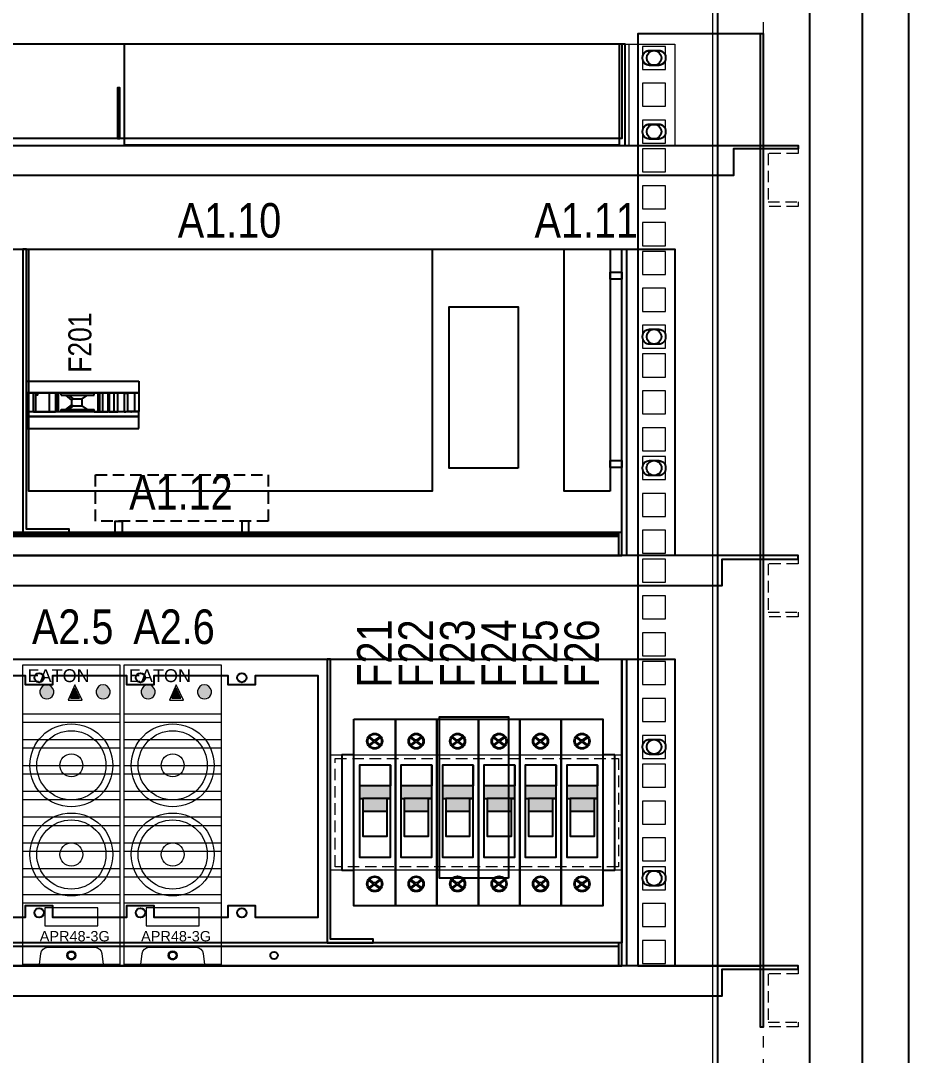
# Model space of a CAD drawing. Header units: millimetres. Extents: x 9130 to 9550, y -18883 to -17651.
# Drawn here: x 9246.01 to 9285.46, y -18765.25 to -18720.35 of the extents above; entities that cross this region are included whole.
import ezdxf

# ---------------------------------------------------------------- set-up
doc = ezdxf.new("R2010")
doc.units = ezdxf.units.MM
for name, pattern in [('AUSGEZOGEN', [0]), ('DASHED', [0.75, 0.5, -0.25]), ('EPL_DASH', [1, 0.5, -0.5])]:
    doc.linetypes.add(name, pattern=pattern)
for name, color, linetype in [('00 uvodnice', 82, 'Continuous'), ('01-KOSTUR ORMARA', 7, 'Continuous'), ('02-MODULI', 7, 'Continuous'), ('4', 7, 'Continuous'), ('DIMENS', 4, 'Continuous'), ('ELEKTRO', 5, 'Continuous'), ('LINIJE D', 160, 'Continuous'), ('OO cn60', 1, 'Continuous')]:
    doc.layers.add(name, color=color, linetype=linetype)
doc.layers.add('06-BATERIJA', color=1, linetype='Continuous', lineweight=0)
doc.layers.add('30 crvena', color=1, linetype='Continuous', lineweight=0)
doc.styles.add('ARIAL NARROW', font='ARIALN.TTF')
doc.styles.add('ATRIBUT', font='arial.ttf', dxfattribs={"height": 2.8})

# ---------------------------------------------------------------- blocks, each defined once
blk = doc.blocks.new('m-apr 48v 3g')
at = {"layer": '06-BATERIJA', "linetype": 'Continuous', "lineweight": 15}
blk.add_hatch(color=0, dxfattribs=at).paths.add_polyline_path([(2.063, 11.555), (2.453, 11.555), (2.25, 11.982)])
at = {"layer": 'LINIJE D', "linetype": 'Continuous', "lineweight": 15}
for points in [[(1.303, 11.873, 0.846263), (0.763, 11.873, 1.181666)], [(3.748, 11.873, 0.846263), (3.208, 11.873, 1.181666)]]:
    blk.add_hatch(color=0, dxfattribs=at).paths.add_polyline_path(points)
at = {"layer": '02-MODULI', "color": 0, "linetype": 'Continuous', "lineweight": 15}
for centre, radius in [((2.1, 8.639), 1.8), ((2.1, 8.639), 1.5), ((2.1, 8.639), 0.5), ((2.1, 4.77), 1.8), ((2.1, 4.77), 1.5), ((2.1, 4.77), 0.5)]:
    blk.add_circle(centre, radius, dxfattribs=at)
at = {"layer": '02-MODULI', "linetype": 'Continuous', "lineweight": 15}
blk.add_circle((2.1, 0.391), 0.2, dxfattribs=at)
at = {"layer": '06-BATERIJA', "color": 0, "linetype": 'Continuous', "lineweight": 15}
for points in [[(0, 0), (0, 13), (4.2, 13), (4.2, 0), (0, 0)], [(1.958, 11.464), (2.567, 11.464), (2.25, 12.132), (1.958, 11.464)], [(2.063, 11.555), (2.453, 11.555), (2.25, 11.982), (2.063, 11.555)], [(0, 10.879), (4.2, 10.879)], [(0, 10.514), (4.2, 10.514)], [(0, 9.759), (4.2, 9.759)], [(0, 9.394), (4.2, 9.394)], [(0, 8.639), (4.2, 8.639)], [(0, 8.274), (4.2, 8.274)], [(0, 7.519), (4.2, 7.519)], [(0, 7.154), (4.2, 7.154)], [(0, 6.399), (4.2, 6.399)], [(0, 6.034), (4.2, 6.034)], [(0, 5.279), (4.2, 5.279)], [(0, 4.914), (4.2, 4.914)], [(0, 4.159), (4.2, 4.159)], [(0, 3.794), (4.2, 3.794)], [(0, 3.039), (4.2, 3.039)], [(0, 2.674), (4.2, 2.674)], [(0.95, 1.68), (3.25, 1.68), (3.25, 2.462), (0.95, 2.462), (0.95, 1.68)]]:
    blk.add_lwpolyline(points, dxfattribs=at)
blk.add_lwpolyline([(0.715, 0), (0.78, 0.47, -0.391943), (1.079, 0.747), (3.121, 0.747, -0.395308), (3.42, 0.467), (3.475, 0)], format="xyb", dxfattribs=at)
at = {"layer": 'ELEKTRO', "color": 0, "linetype": 'Continuous', "lineweight": 15}
for points in [[(0.733, 11.878, 1.181666), (1.333, 11.878, 0.846263), (0.733, 11.878, 0.08327)], [(3.178, 11.878, 1.181666), (3.778, 11.878, 0.846263), (3.178, 11.878, 0.08327)]]:
    blk.add_lwpolyline(points, format="xyb", dxfattribs=at)
at = {"layer": 'ELEKTRO', "color": 0, "linetype": 'Continuous', "lineweight": 15, "style": 'ATRIBUT'}
for s, height, p in [('EATON', 0.56, (0.199, 12.251)), ('APR48-3G', 0.45, (0.727, 0.999))]:
    blk.add_text(s, height=height, dxfattribs=at).set_placement(p)
blk = doc.blocks.new('Aut. osig. 1p')
h = blk.add_hatch(color=2)
h.dxf.hatch_style = 1
h.paths.add_polyline_path([(1.58, 5.212), (0.239, 5.212), (0.239, 4.658), (1.58, 4.658)])
h.paths.add_polyline_path([(1.437, 4.658), (0.382, 4.658), (0.382, 4.104), (1.437, 4.104)])
at = {"color": 3}
for p, q in [((0.845, 7.158), (0.618, 7.33)), ((0.867, 7.193), (0.643, 7.363)), ((1.151, 7.37), (0.925, 7.198)), ((1.177, 7.337), (0.953, 7.167)), ((0.845, 7.137), (0.618, 6.966)), ((0.867, 7.102), (0.643, 6.932)), ((1.151, 6.925), (0.925, 7.097)), ((1.177, 6.958), (0.953, 7.128)), ((0.845, 0.963), (0.618, 1.134)), ((0.845, 0.942), (0.618, 0.77)), ((0.867, 0.998), (0.643, 1.168)), ((0.867, 0.907), (0.643, 0.737)), ((1.151, 1.175), (0.925, 1.003)), ((1.151, 0.73), (0.925, 0.902)), ((1.177, 1.142), (0.953, 0.972)), ((1.177, 0.763), (0.953, 0.933))]:
    blk.add_line(p, q, dxfattribs=at)
at = {"color": 1}
blk.add_lwpolyline([(0, 8.1), (1.8, 8.1), (1.8, 0), (0, 0)], close=True, dxfattribs=at)
blk.add_lwpolyline([(1.58, 6.099), (0.239, 6.099), (0.239, 2.11), (1.58, 2.11), (1.58, 6.099), (1.58, 5.212), (0.239, 5.212), (0.239, 4.658), (0.382, 4.658), (0.382, 3.019), (1.437, 3.019), (1.437, 4.658), (1.58, 4.658), (0.382, 4.658), (0.382, 4.104), (1.437, 4.104)], dxfattribs=at)
at = {"color": 3}
for centre, radius in [((0.9, 7.148), 0.335), ((0.9, 7.148), 0.301), ((0.9, 7.148), 0.0564), ((0.9, 0.952), 0.335), ((0.9, 0.952), 0.301), ((0.9, 0.952), 0.0564)]:
    blk.add_circle(centre, radius, dxfattribs=at)
blk = doc.blocks.new('UK_5-HESI_N-select__4', base_point=(-59.07, 117.58))
at = {"color": 7, "linetype": 'Continuous'}
for p, q in [((-58.97, 166.43), (-51.02, 166.43)), ((-58.97, 166.43), (-58.97, 164.43)), ((-51.02, 166.43), (-51.02, 164.43)), ((-59.07, 162.88), (-59.07, 163.18)), ((-58.97, 163.18), (-59.07, 163.18)), ((-59.07, 161.68), (-59.07, 162.88)), ((-59.07, 161.68), (-58.97, 161.68)), ((-59.07, 160.99), (-59.07, 161.68)), ((-58.97, 164.43), (-58.97, 163.18)), ((-58.97, 164.43), (-51.02, 164.43)), ((-58.97, 163.18), (-58.97, 162.88)), ((-58.97, 162.88), (-58.97, 161.68)), ((-58.97, 161.68), (-58.97, 161.43)), ((-51.02, 164.43), (-51.02, 163.18)), ((-50.93, 163.18), (-51.02, 163.18)), ((-51.02, 163.18), (-51.02, 162.88)), ((-51.02, 162.88), (-51.02, 161.68)), ((-51.02, 161.68), (-50.93, 161.68)), ((-51.02, 161.68), (-51.02, 161.43)), ((-50.93, 162.88), (-50.93, 163.18)), ((-50.93, 162.88), (-50.93, 161.68)), ((-50.93, 161.68), (-50.93, 160.99)), ((-59.07, 160.99), (-59.07, 160.83)), ((-59.07, 160.99), (-58.97, 160.99)), ((-59.07, 160.74), (-59.07, 160.83)), ((-58.97, 160.83), (-59.07, 160.83)), ((-59.07, 160.68), (-59.07, 160.74)), ((-59.07, 159.95), (-59.07, 160.68)), ((-59.07, 159.95), (-58.97, 159.95)), ((-59.07, 157.21), (-59.07, 159.95)), ((-59.07, 155.58), (-59.07, 157.21)), ((-50.93, 157.21), (-59.07, 157.21)), ((-58.97, 160.99), (-58.97, 161.43)), ((-58.97, 161.43), (-51.02, 161.43)), ((-58.97, 160.83), (-58.97, 160.99)), ((-58.97, 160.74), (-58.97, 160.83)), ((-58.97, 160.68), (-58.97, 160.74)), ((-58.97, 159.95), (-58.97, 160.68)), ((-58.97, 159.95), (-51.02, 159.95)), ((-51.02, 160.99), (-51.02, 161.43)), ((-51.02, 160.99), (-50.93, 160.99)), ((-51.02, 160.83), (-51.02, 160.99)), ((-50.93, 160.83), (-51.02, 160.83)), ((-51.02, 160.74), (-51.02, 160.83)), ((-51.02, 160.68), (-51.02, 160.74)), ((-51.02, 159.95), (-51.02, 160.68)), ((-51.02, 159.95), (-50.93, 159.95)), ((-50.93, 160.99), (-50.93, 160.83)), ((-50.93, 160.83), (-50.93, 160.74)), ((-50.93, 160.68), (-50.93, 160.74)), ((-50.93, 159.95), (-50.93, 160.68)), ((-50.93, 159.95), (-50.93, 157.21)), ((-50.93, 155.58), (-50.93, 157.21)), ((-59.07, 153.44), (-59.07, 155.58)), ((-59.07, 155.58), (-50.93, 155.58)), ((-59.07, 153.05), (-59.07, 153.44)), ((-59.07, 153.44), (-50.93, 153.44)), ((-59.07, 150.54), (-59.07, 153.05)), ((-50.93, 153.05), (-59.07, 153.05)), ((-50.93, 153.44), (-50.93, 155.58)), ((-50.93, 153.44), (-50.93, 153.05)), ((-50.93, 150.54), (-50.93, 153.05)), ((-59.07, 149.26), (-59.07, 150.54)), ((-59.07, 150.54), (-50.93, 150.54)), ((-59.07, 149.26), (-50.93, 149.26)), ((-59.07, 148.54), (-59.07, 149.26)), ((-59.07, 148.54), (-50.93, 148.54)), ((-59.07, 146.95), (-59.07, 148.54)), ((-50.93, 149.26), (-50.93, 150.54)), ((-50.93, 148.54), (-50.93, 149.26)), ((-50.93, 146.95), (-50.93, 148.54)), ((-58.07, 146.95), (-59.07, 146.95)), ((-59.07, 132.61), (-59.07, 146.95)), ((-58.07, 143.88), (-58.07, 146.95)), ((-58.07, 135.96), (-58.07, 143.88)), ((-58.07, 143.88), (-56.55, 141.67)), ((-53.45, 141.67), (-51.92, 143.88)), ((-51.92, 143.88), (-51.92, 146.95)), ((-50.93, 146.95), (-51.92, 146.95)), ((-51.92, 135.96), (-51.92, 143.88)), ((-50.93, 146.95), (-50.93, 132.61)), ((-56.55, 137.95), (-56.55, 141.67)), ((-56.55, 141.67), (-53.45, 141.67)), ((-53.45, 137.95), (-53.45, 141.67)), ((-56.55, 137.95), (-58.07, 135.96)), ((-56, 137.36), (-58.07, 134.64)), ((-58.07, 134.64), (-58.07, 135.96)), ((-56.55, 137.86), (-56.55, 137.95)), ((-56.55, 137.86), (-56.05, 137.36)), ((-56, 137.36), (-56.05, 137.36)), ((-54, 137.36), (-56, 137.36)), ((-54, 137.36), (-53.95, 137.36)), ((-51.92, 134.64), (-54, 137.36)), ((-53.45, 137.86), (-53.95, 137.36)), ((-53.45, 137.86), (-53.45, 137.95)), ((-51.92, 135.96), (-53.45, 137.95)), ((-51.92, 134.64), (-51.92, 135.96)), ((-58.07, 132.61), (-59.07, 132.61)), ((-59.07, 131.47), (-59.07, 132.61)), ((-59.07, 131.47), (-59.07, 130.68)), ((-59.07, 130.68), (-59.07, 130.18)), ((-58.07, 132.61), (-58.07, 134.64)), ((-51.92, 132.61), (-51.92, 134.64)), ((-50.93, 132.61), (-51.92, 132.61)), ((-50.93, 132.61), (-50.93, 131.47)), ((-50.93, 131.47), (-50.93, 130.68)), ((-50.93, 130.68), (-50.93, 130.18)), ((-59.07, 127.58), (-59.07, 130.18)), ((-59.07, 130.18), (-50.93, 130.18)), ((-50.93, 127.58), (-59.07, 127.58)), ((-59.07, 122.58), (-59.07, 127.58)), ((-50.93, 127.58), (-50.93, 130.18)), ((-50.93, 121.58), (-50.93, 127.58)), ((-59.07, 121.58), (-59.07, 122.58)), ((-59.07, 121.58), (-58.07, 121.58)), ((-59.07, 120.68), (-59.07, 121.58)), ((-58.07, 122.58), (-58.07, 121.58)), ((-58.07, 121.58), (-50.93, 121.58)), ((-50.93, 120.68), (-50.93, 121.58)), ((-59.07, 117.58), (-59.07, 120.68)), ((-59.07, 117.58), (-50.93, 117.58)), ((-50.93, 120.68), (-50.93, 117.58))]:
    blk.add_line(p, q, dxfattribs=at)
at = {"color": 2, "linetype": 'Continuous'}
for p, q in [((-58.97, 162.88), (-59.07, 162.88)), ((-50.93, 162.88), (-51.02, 162.88)), ((-58.97, 160.74), (-59.07, 160.74)), ((-58.97, 160.68), (-59.07, 160.68)), ((-50.93, 160.74), (-51.02, 160.74)), ((-50.93, 160.68), (-51.02, 160.68)), ((-50.93, 131.47), (-59.07, 131.47)), ((-50.93, 130.68), (-59.07, 130.68)), ((-58.07, 122.58), (-59.07, 122.58)), ((-50.93, 120.68), (-59.07, 120.68))]:
    blk.add_line(p, q, dxfattribs=at)

msp = doc.modelspace()

# ---------------------------------------------------------------- linework, layer by layer
at = {"color": 5}
msp.add_lwpolyline([(9220.2587, -18618.4114), (9280.2587, -18618.4114), (9280.2587, -18823.4114), (9276.2587, -18823.4114), (9276.2587, -18820.9114), (9224.2587, -18820.9114), (9224.2587, -18823.4114), (9220.2587, -18823.4114), (9220.2587, -18618.4114)], dxfattribs=at)
at = {"color": 5, "linetype": 'EPL_DASH', "lineweight": 15}
msp.add_lwpolyline([(9278.2587, -18816.9114), (9278.2587, -18622.4114), (9280.2587, -18622.4114), (9280.2587, -18816.9114)], close=True, dxfattribs=at)
at = {"color": 4}
for points in [[(9284.5587, -18630.4114), (9284.5587, -18808.9114), (9282.5587, -18808.9114), (9282.5587, -18630.4114), (9284.5587, -18630.4114)], [(9272.0087, -18725.7414), (9272.0087, -18725.4614), (9250.5087, -18725.4614), (9250.5087, -18725.7414), (9272.0087, -18725.7414), (9272.0087, -18721.3614), (9250.5087, -18721.3614), (9250.5087, -18725.7414)], [(9246.3687, -18730.2614), (9263.8687, -18730.2614), (9263.8687, -18740.7614), (9246.3687, -18740.7614), (9246.3687, -18730.2614)]]:
    msp.add_lwpolyline(points, dxfattribs=at)
at = {"color": 1}
for points in [[(9278.1087, -18720.9114), (9278.1087, -18764.0114), (9278.2587, -18764.0114), (9278.2587, -18720.9114), (9272.8087, -18720.9114), (9272.8087, -18761.3614), (9278.1087, -18761.3614)], [(9272.2587, -18721.3614), (9228.2587, -18721.3614), (9228.2587, -18725.7614), (9272.2587, -18725.7614), (9272.2587, -18721.3614), (9272.1087, -18721.3614), (9272.1087, -18725.4614), (9250.3087, -18725.4614), (9250.3087, -18723.2614), (9250.2087, -18723.2614), (9250.2087, -18725.4614), (9250.3087, -18725.4614), (9250.2087, -18725.4614), (9228.4087, -18725.4614), (9228.4087, -18721.3614), (9228.2587, -18721.3614)], [(9272.3087, -18730.2614), (9272.3087, -18743.5614), (9272.1087, -18743.5614), (9272.1087, -18730.2614), (9274.4087, -18730.2614), (9274.4087, -18743.5614), (9272.1087, -18743.5614)], [(9272.3087, -18748.0614), (9272.3087, -18761.3614), (9272.1087, -18761.3614), (9272.1087, -18748.0614), (9274.4087, -18748.0614), (9274.4087, -18761.3614), (9272.1087, -18761.3614)]]:
    msp.add_lwpolyline(points, dxfattribs=at)
at = {"color": 5}
for points in [[(9267.6087, -18739.7614), (9264.6087, -18739.7614), (9264.6087, -18732.7614), (9267.6087, -18732.7614)], [(9267.1951, -18757.5614), (9264.1951, -18757.5614), (9264.1951, -18750.5614), (9267.1951, -18750.5614)]]:
    msp.add_lwpolyline(points, close=True, dxfattribs=at)
at = {"color": 6}
msp.add_lwpolyline([(9243.0087, -18748.7614), (9246.2087, -18748.7614), (9246.2087, -18749.1614), (9247.4087, -18749.1614), (9247.4087, -18748.7614), (9250.6087, -18748.7614), (9250.6087, -18749.1614), (9251.8087, -18749.1614), (9251.8087, -18748.7614), (9255.0087, -18748.7614), (9255.0087, -18749.1614), (9256.2087, -18749.1614), (9256.2087, -18748.7614), (9258.9104, -18748.7614), (9258.9104, -18759.2614), (9256.2087, -18759.2614), (9256.2087, -18758.7614), (9255.0087, -18758.7614), (9255.0087, -18759.2614), (9251.8087, -18759.2614), (9251.8087, -18758.7614), (9250.6087, -18758.7614), (9250.6087, -18759.2614), (9247.4087, -18759.2614), (9247.4087, -18758.7614), (9246.2087, -18758.7614), (9246.2087, -18759.2614), (9243.0087, -18759.2614)], dxfattribs=at)
at = {"layer": '00 uvodnice', "color": 1, "linetype": 'Continuous'}
for points in [[(9279.7587, -18725.9114), (9276.9587, -18725.9114), (9276.9587, -18727.0614), (9223.5587, -18727.0614), (9223.5587, -18725.9114), (9220.7587, -18725.9114), (9220.7587, -18725.7614), (9279.7587, -18725.7614), (9279.7587, -18725.9114)], [(9220.7587, -18743.7114), (9224.0587, -18743.7114), (9224.0587, -18744.8614), (9276.4587, -18744.8614), (9276.4587, -18743.7114), (9279.7587, -18743.7114), (9279.7587, -18743.5614), (9220.7587, -18743.5614), (9220.7587, -18743.7114)], [(9220.7587, -18761.5114), (9224.0587, -18761.5114), (9224.0587, -18762.6614), (9276.4587, -18762.6614), (9276.4587, -18761.5114), (9279.7587, -18761.5114), (9279.7587, -18761.3614), (9220.7587, -18761.3614), (9220.7587, -18761.5114)]]:
    msp.add_lwpolyline(points, dxfattribs=at)
at = {"layer": '01-KOSTUR ORMARA', "color": 5}
msp.add_lwpolyline([(9224.2587, -18622.4114), (9276.2587, -18622.4114), (9276.2587, -18816.9114), (9224.2587, -18816.9114)], close=True, dxfattribs=at)
at = {"layer": '01-KOSTUR ORMARA', "color": 5, "linetype": 'Continuous', "lineweight": 15}
msp.add_lwpolyline([(9276.0587, -18622.6114), (9327.6587, -18622.6114), (9327.6587, -18816.7114), (9276.0587, -18816.7114)], close=True, dxfattribs=at)
at = {"layer": '01-KOSTUR ORMARA', "color": 3, "linetype": 'AUSGEZOGEN', "lineweight": 15}
for points in [[(9274.0087, -18721.4614), (9273.0087, -18721.4614), (9273.0087, -18722.4614), (9274.0087, -18722.4614)], [(9274.0087, -18723.0614), (9273.0087, -18723.0614), (9273.0087, -18724.0614), (9274.0087, -18724.0614)], [(9274.0087, -18724.6614), (9273.0087, -18724.6614), (9273.0087, -18725.6614), (9274.0087, -18725.6614)], [(9274.0087, -18725.9114), (9273.0087, -18725.9114), (9273.0087, -18726.9114), (9274.0087, -18726.9114)], [(9274.0087, -18727.5114), (9273.0087, -18727.5114), (9273.0087, -18728.5114), (9274.0087, -18728.5114)], [(9274.0087, -18729.1114), (9273.0087, -18729.1114), (9273.0087, -18730.1114), (9274.0087, -18730.1114)], [(9274.0087, -18730.3614), (9273.0087, -18730.3614), (9273.0087, -18731.3614), (9274.0087, -18731.3614)], [(9274.0087, -18731.9614), (9273.0087, -18731.9614), (9273.0087, -18732.9614), (9274.0087, -18732.9614)], [(9274.0087, -18733.5614), (9273.0087, -18733.5614), (9273.0087, -18734.5614), (9274.0087, -18734.5614)], [(9274.0087, -18734.8114), (9273.0087, -18734.8114), (9273.0087, -18735.8114), (9274.0087, -18735.8114)], [(9274.0087, -18736.4114), (9273.0087, -18736.4114), (9273.0087, -18737.4114), (9274.0087, -18737.4114)], [(9274.0087, -18738.0114), (9273.0087, -18738.0114), (9273.0087, -18739.0114), (9274.0087, -18739.0114)], [(9274.0087, -18739.2614), (9273.0087, -18739.2614), (9273.0087, -18740.2614), (9274.0087, -18740.2614)], [(9274.0087, -18740.8614), (9273.0087, -18740.8614), (9273.0087, -18741.8614), (9274.0087, -18741.8614)], [(9274.0087, -18742.4614), (9273.0087, -18742.4614), (9273.0087, -18743.4614), (9274.0087, -18743.4614)], [(9274.0087, -18743.7114), (9273.0087, -18743.7114), (9273.0087, -18744.7114), (9274.0087, -18744.7114)], [(9274.0087, -18745.3114), (9273.0087, -18745.3114), (9273.0087, -18746.3114), (9274.0087, -18746.3114)], [(9274.0087, -18746.9114), (9273.0087, -18746.9114), (9273.0087, -18747.9114), (9274.0087, -18747.9114)], [(9274.0087, -18748.1614), (9273.0087, -18748.1614), (9273.0087, -18749.1614), (9274.0087, -18749.1614)], [(9274.0087, -18749.7614), (9273.0087, -18749.7614), (9273.0087, -18750.7614), (9274.0087, -18750.7614)], [(9274.0087, -18751.3614), (9273.0087, -18751.3614), (9273.0087, -18752.3614), (9274.0087, -18752.3614)], [(9274.0087, -18752.6114), (9273.0087, -18752.6114), (9273.0087, -18753.6114), (9274.0087, -18753.6114)], [(9274.0087, -18754.2114), (9273.0087, -18754.2114), (9273.0087, -18755.2114), (9274.0087, -18755.2114)], [(9274.0087, -18755.8114), (9273.0087, -18755.8114), (9273.0087, -18756.8114), (9274.0087, -18756.8114)], [(9274.0087, -18757.0614), (9273.0087, -18757.0614), (9273.0087, -18758.0614), (9274.0087, -18758.0614)], [(9274.0087, -18758.6614), (9273.0087, -18758.6614), (9273.0087, -18759.6614), (9274.0087, -18759.6614)], [(9274.0087, -18760.2614), (9273.0087, -18760.2614), (9273.0087, -18761.2614), (9274.0087, -18761.2614)]]:
    msp.add_lwpolyline(points, close=True, dxfattribs=at)
at = {"layer": '01-KOSTUR ORMARA', "color": 253, "linetype": 'DASHED', "lineweight": 15}
for points in [[(9278.2587, -18728.4114), (9278.2587, -18725.9114), (9279.7587, -18725.9114), (9279.7587, -18726.1114), (9278.4587, -18726.1114), (9278.4587, -18728.2114), (9279.7587, -18728.2114), (9279.7587, -18728.4114)], [(9278.2587, -18746.2114), (9278.2587, -18743.7114), (9279.7587, -18743.7114), (9279.7587, -18743.9114), (9278.4587, -18743.9114), (9278.4587, -18746.0114), (9279.7587, -18746.0114), (9279.7587, -18746.2114)], [(9278.2587, -18764.0114), (9278.2587, -18761.5114), (9279.7587, -18761.5114), (9279.7587, -18761.7114), (9278.4587, -18761.7114), (9278.4587, -18763.8114), (9279.7587, -18763.8114), (9279.7587, -18764.0114)]]:
    msp.add_lwpolyline(points, close=True, dxfattribs=at)
at = {"layer": '02-MODULI', "color": 3}
for points in [[(9247.4087, -18742.5614), (9228.4087, -18742.5614), (9228.4087, -18730.2614), (9272.1087, -18730.2614)], [(9247.4087, -18760.3614), (9228.4087, -18760.3614), (9228.4087, -18748.0614), (9272.1087, -18748.0614)]]:
    msp.add_lwpolyline(points, dxfattribs=at)
at = {"layer": '02-MODULI', "color": 1}
for points in [[(9246.1087, -18742.5614), (9248.1087, -18742.5614), (9248.1087, -18742.4114), (9246.2587, -18742.4114), (9246.2587, -18730.2614), (9246.1087, -18730.2614)], [(9259.3087, -18760.3614), (9261.3087, -18760.3614), (9261.3087, -18760.2114), (9259.4587, -18760.2114), (9259.4587, -18748.0614), (9259.3087, -18748.0614)]]:
    msp.add_lwpolyline(points, close=True, dxfattribs=at)
at = {"layer": '02-MODULI', "color": 4}
for points in [[(9271.6087, -18740.7614), (9269.6087, -18740.7614), (9269.6087, -18730.2614), (9271.6087, -18730.2614), (9271.6087, -18740.7614)], [(9272.1087, -18731.5614), (9271.6087, -18731.5614), (9271.6087, -18731.2614), (9272.1087, -18731.2614), (9272.1087, -18731.5614)], [(9272.1087, -18739.7364), (9271.6087, -18739.7364), (9271.6087, -18739.4364), (9272.1087, -18739.4364), (9272.1087, -18739.7364)]]:
    msp.add_lwpolyline(points, dxfattribs=at)
at = {"layer": '02-MODULI', "color": 18, "true_color": 0x000000}
for points in [[(9251.1437, -18735.9839), (9251.1437, -18736.5039), (9246.2587, -18736.5039), (9246.2587, -18735.9839), (9251.1437, -18735.9839)], [(9251.1437, -18738.0389), (9251.1437, -18737.5189), (9246.2587, -18737.5189), (9246.2587, -18738.0389), (9251.1437, -18738.0389)]]:
    msp.add_lwpolyline(points, dxfattribs=at)
at = {"layer": '02-MODULI', "linetype": 'DASHED'}
msp.add_lwpolyline([(9249.2587, -18742.0614), (9249.2587, -18740.0614), (9256.7587, -18740.0614), (9256.7587, -18742.0614), (9249.2587, -18742.0614)], dxfattribs=at)
at = {"layer": '02-MODULI'}
for points in [[(9250.1087, -18742.5614), (9250.1087, -18742.0614), (9250.4087, -18742.0614), (9250.4087, -18742.5614), (9250.1087, -18742.5614)], [(9255.9087, -18742.5614), (9255.9087, -18742.0614), (9255.6087, -18742.0614), (9255.6087, -18742.5614), (9255.9087, -18742.5614)], [(9260.4787, -18752.2114), (9259.9587, -18752.2114), (9259.9587, -18757.2114), (9260.4787, -18757.2114), (9260.4787, -18752.2114)], [(9271.7987, -18752.2114), (9271.2787, -18752.2114), (9271.2787, -18757.2114), (9271.7987, -18757.2114), (9271.7987, -18752.2114)]]:
    msp.add_lwpolyline(points, dxfattribs=at)
at = {"layer": '02-MODULI', "color": 1}
for points in [[(9270.5087, -18743.5614), (9272.1087, -18743.5614), (9272.1087, -18742.5614), (9228.4087, -18742.5614), (9228.4087, -18743.5614), (9272.1087, -18743.5614)], [(9228.4087, -18742.6364), (9271.9587, -18742.6364)], [(9271.9587, -18742.5614), (9271.9587, -18743.5614)], [(9271.9587, -18742.5614), (9271.9587, -18743.5614)], [(9228.4087, -18742.7114), (9271.9587, -18742.7114)], [(9270.5087, -18761.3614), (9272.1087, -18761.3614), (9272.1087, -18760.3614), (9228.4087, -18760.3614), (9228.4087, -18761.3614), (9272.1087, -18761.3614)], [(9228.4087, -18760.5114), (9271.9587, -18760.5114)], [(9271.9587, -18760.3364), (9271.9587, -18761.3364)]]:
    msp.add_lwpolyline(points, dxfattribs=at)
for centre, radius in [((9273.5087, -18721.9614), 0.32), ((9273.5087, -18725.1614), 0.32), ((9273.5087, -18734.0614), 0.32), ((9273.5087, -18739.7614), 0.325), ((9273.5087, -18751.8614), 0.32), ((9273.5087, -18757.5614), 0.325), ((9248.2087, -18760.9114), 0.16), ((9252.6087, -18760.9114), 0.16), ((9257.0087, -18760.9114), 0.16)]:
    msp.add_circle(centre, radius, dxfattribs=at)
at = {"layer": '30 crvena', "color": 5, "linetype": 'Continuous'}
msp.add_lwpolyline([(9272.2587, -18721.3614), (9274.4087, -18721.3614), (9274.4087, -18725.7614), (9272.2587, -18725.7614), (9272.2587, -18721.3614), (9272.4087, -18721.3614), (9272.4087, -18725.7614)], dxfattribs=at)
for points in [[(9273.3087, -18721.6614), (9273.7087, -18721.6614, -0.4142136), (9274.0087, -18721.9614), (9274.0087, -18721.9614, -0.4142136), (9273.7087, -18722.2614), (9273.3087, -18722.2614, -0.4142136), (9273.0087, -18721.9614), (9273.0087, -18721.9614, -0.4142136)], [(9273.3087, -18724.8614), (9273.7087, -18724.8614, -0.4142136), (9274.0087, -18725.1614), (9274.0087, -18725.1614, -0.4142136), (9273.7087, -18725.4614), (9273.3087, -18725.4614, -0.4142136), (9273.0087, -18725.1614), (9273.0087, -18725.1614, -0.4142136)]]:
    msp.add_lwpolyline(points, format="xyb", close=True, dxfattribs=at)
at = {"layer": '30 crvena', "color": 1, "linetype": 'Continuous'}
msp.add_lwpolyline([(9259.4587, -18757.2114), (9259.4587, -18752.2114), (9272.1087, -18752.2114), (9272.1087, -18757.2114)], close=True, dxfattribs=at)
at = {"layer": '30 crvena', "color": 1, "linetype": 'DASHED'}
msp.add_lwpolyline([(9259.6587, -18752.3614), (9271.9587, -18752.3614), (9271.9587, -18757.0614), (9259.6587, -18757.0614)], close=True, dxfattribs=at)
at = {"layer": '4', "color": 254}
for points in [[(9273.5087, -18721.6364), (9273.7087, -18721.6364, -0.4142136), (9274.0087, -18721.9364), (9274.0087, -18721.9864, -0.4142136), (9273.7087, -18722.2864), (9273.3087, -18722.2864, -0.4142136), (9273.0087, -18721.9864), (9273.0087, -18721.9364, -0.4142136), (9273.3087, -18721.6364), (9273.5087, -18721.6364)], [(9273.5087, -18724.8364), (9273.7087, -18724.8364, -0.4142136), (9274.0087, -18725.1364), (9274.0087, -18725.1864, -0.4142136), (9273.7087, -18725.4864), (9273.3087, -18725.4864, -0.4142136), (9273.0087, -18725.1864), (9273.0087, -18725.1364, -0.4142136), (9273.3087, -18724.8364), (9273.5087, -18724.8364)], [(9273.5087, -18733.7364), (9273.7087, -18733.7364, -0.4142136), (9274.0087, -18734.0364), (9274.0087, -18734.0864, -0.4142136), (9273.7087, -18734.3864), (9273.3087, -18734.3864, -0.4142136), (9273.0087, -18734.0864), (9273.0087, -18734.0364, -0.4142136), (9273.3087, -18733.7364), (9273.5087, -18733.7364)], [(9273.5087, -18739.4364), (9273.7087, -18739.4364, -0.4142136), (9274.0087, -18739.7364), (9274.0087, -18739.7864, -0.4142136), (9273.7087, -18740.0864), (9273.3087, -18740.0864, -0.4142136), (9273.0087, -18739.7864), (9273.0087, -18739.7364, -0.4142136), (9273.3087, -18739.4364), (9273.5087, -18739.4364)], [(9273.5087, -18751.5364), (9273.7087, -18751.5364, -0.4142136), (9274.0087, -18751.8364), (9274.0087, -18751.8864, -0.4142136), (9273.7087, -18752.1864), (9273.3087, -18752.1864, -0.4142136), (9273.0087, -18751.8864), (9273.0087, -18751.8364, -0.4142136), (9273.3087, -18751.5364), (9273.5087, -18751.5364)], [(9273.5087, -18757.2364), (9273.7087, -18757.2364, -0.4142136), (9274.0087, -18757.5364), (9274.0087, -18757.5864, -0.4142136), (9273.7087, -18757.8864), (9273.3087, -18757.8864, -0.4142136), (9273.0087, -18757.5864), (9273.0087, -18757.5364, -0.4142136), (9273.3087, -18757.2364), (9273.5087, -18757.2364)]]:
    msp.add_lwpolyline(points, format="xyb", dxfattribs=at)
at = {"layer": 'DIMENS', "color": 18, "true_color": 0x000000}
msp.add_lwpolyline([(9251.1437, -18737.5189), (9251.1437, -18737.3189), (9246.2587, -18737.3189), (9246.2587, -18737.5189), (9251.1437, -18737.5189)], dxfattribs=at)
at = {"layer": 'DIMENS', "color": 6}
msp.add_lwpolyline([(9228.4087, -18748.0614), (9272.1087, -18748.0614), (9272.1087, -18760.3614), (9228.4087, -18760.3614)], close=True, dxfattribs=at)
for centre in [(9246.8087, -18748.8614), (9251.2087, -18748.8614), (9255.6087, -18748.8614), (9246.8087, -18759.0614), (9251.2087, -18759.0614), (9255.6087, -18759.0614)]:
    msp.add_circle(centre, 0.2, dxfattribs=at)

# ---------------------------------------------------------------- block references
at = {"color": 18, "true_color": 0x000000, "xscale": 0.1, "yscale": 0.1, "zscale": 0.1, "rotation": 270}
msp.add_blockref('UK_5-HESI_N-select__4', (9246.2587, -18736.5039), dxfattribs=at)
at = {"color": 4}
for p in [(9260.4787, -18758.7614), (9262.2787, -18758.7614), (9264.0787, -18758.7614), (9265.8787, -18758.7614), (9267.6787, -18758.7614), (9269.4787, -18758.7614)]:
    msp.add_blockref('Aut. osig. 1p', p, dxfattribs=at)
at = {"layer": '02-MODULI', "color": 3}
for p in [(9246.1087, -18761.3022), (9250.5087, -18761.3022)]:
    msp.add_blockref('m-apr 48v 3g', p, dxfattribs=at)

# ---------------------------------------------------------------- texts
at = {"layer": '02-MODULI', "color": 18, "true_color": 0x000000, "insert": (9248.0787, -18735.6237), "char_height": 1, "width": 7.776125, "attachment_point": 1, "rotation": 90, "style": 'ARIAL NARROW'}
msp.add_mtext('F201', dxfattribs=at)
at = {"layer": '02-MODULI', "char_height": 1.5, "width": 7.776125, "attachment_point": 2, "style": 'ARIAL NARROW'}
for s, insert in [('A2.5', (9248.2677, -18745.8983)), ('A2.6', (9252.6677, -18745.8983))]:
    msp.add_mtext(s, dxfattribs=dict(at, insert=insert))
at = {"layer": '02-MODULI', "char_height": 1.5, "width": 7.776125, "attachment_point": 1, "rotation": 90, "style": 'ARIAL NARROW'}
for s, insert in [('F21', (9260.6152, -18749.2935)), ('F22', (9262.4152, -18749.2935)), ('F23', (9264.2152, -18749.2935)), ('F24', (9266.0152, -18749.2935)), ('F25', (9267.8152, -18749.2935)), ('F26', (9269.6152, -18749.2935))]:
    msp.add_mtext(s, dxfattribs=dict(at, insert=insert))
at = {"layer": 'OO cn60', "color": 0, "char_height": 1.5, "width": 7.143709, "attachment_point": 2, "style": 'ARIAL NARROW'}
for s, insert in [('A1.10', (9255.0756, -18728.2633)), ('A1.11', (9270.5656, -18728.2633))]:
    msp.add_mtext(s, dxfattribs=dict(at, insert=insert))
at = {"layer": 'OO cn60', "color": 18, "true_color": 0x000000, "insert": (9252.9656, -18740.0633), "char_height": 1.5, "width": 7.143709, "attachment_point": 2, "style": 'ARIAL NARROW'}
msp.add_mtext('A1.12', dxfattribs=at)

doc.saveas('drawing.dxf')
